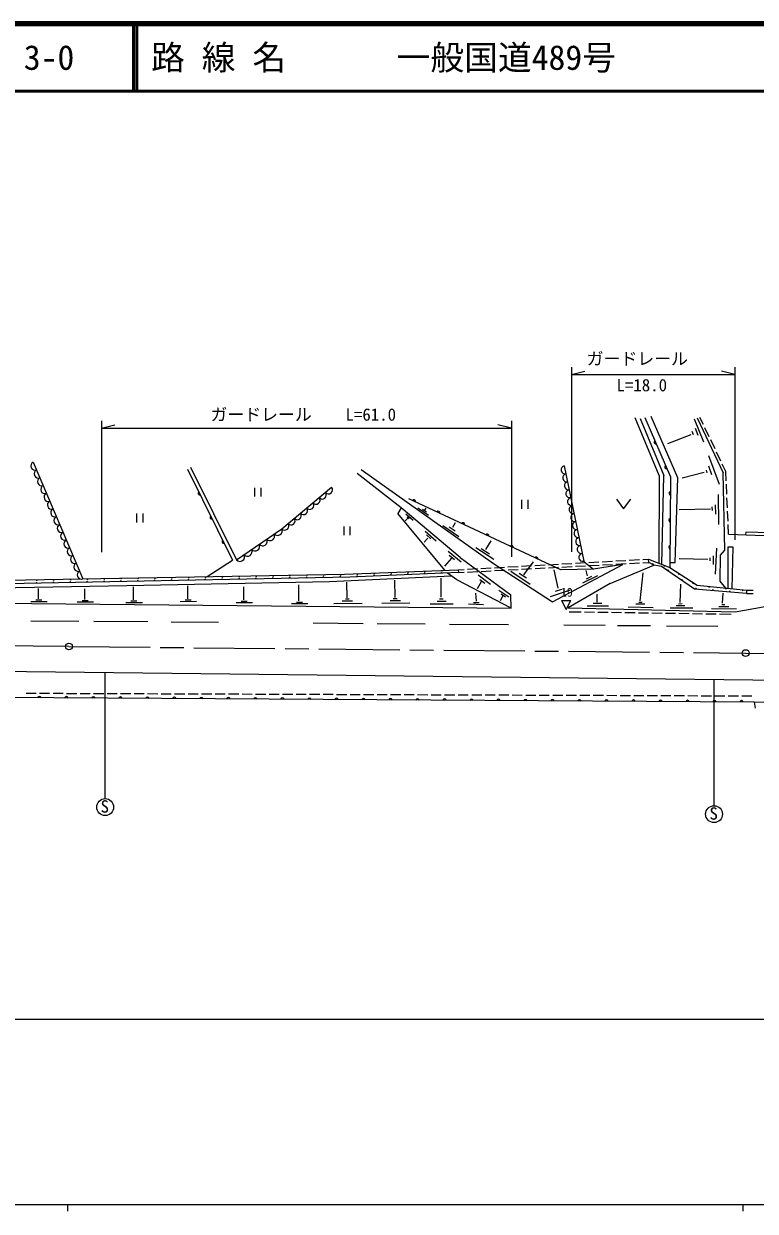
# Model space of a CAD drawing. Units: millimetres, scale not verified. Extents: x 40000 to 680000, y 20000 to 380000.
# Drawn here: x 161516 to 269844, y 204000 to 380000 of the extents above; entities that cross this region are included whole.
import ezdxf
from ezdxf.enums import TextEntityAlignment as Align

# ---------------------------------------------------------------- set-up
doc = ezdxf.new("R2010")
doc.units = ezdxf.units.MM
doc.header["$LTSCALE"] = 1000
doc.linetypes.add('CHAIN', pattern=[18.5, 12, -1.5, 3.5, -1.5])
for name, color, linetype, lineweight in [('M-BGD', 7, 'Continuous', 13), ('M-BMK', 2, 'CHAIN', 13), ('M-BMK-SRVR', 3, 'Continuous', 25), ('M-STR-HTXT', 7, 'Continuous', 13), ('M-TTL', 2, 'Continuous', 140), ('M-TTL-BAND', 7, 'Continuous', 25), ('M-TTL-LINE', 7, 'Continuous', 50)]:
    doc.layers.add(name, color=color, linetype=linetype, lineweight=lineweight)
doc.layers.add('M-TTL-TXT', color=7, linetype='Continuous')
doc.styles.add('ＭＳ ゴシック', font='')
doc.styles.get('ＭＳ ゴシック').set_extended_font_data('MS Gothic')

msp = doc.modelspace()

# ---------------------------------------------------------------- linework, layer by layer
at = {"layer": 'M-BGD'}
for p, q in [((255631, 313033), (252042, 321586)), ((252780, 321487), (256289, 313053)), ((258362, 312714), (254454, 321806)), ((260815, 321447), (262171, 318037)), ((261253, 321606), (265102, 313451)), ((262166, 320586), (261654, 321655)), ((260316, 319074), (256827, 317738)), ((260476, 319632), (260655, 319114)), ((260934, 320051), (261333, 319034)), ((263029, 318781), (262382, 320134)), ((263892, 316977), (263245, 318330)), ((262948, 316003), (264503, 311776)), ((264755, 315173), (264108, 316526)), ((162914, 315015), (170271, 297730)), ((185756, 313985), (192436, 300479)), ((186229, 314281), (193028, 300543)), ((217389, 308261), (210909, 313366)), ((211507, 313924), (218274, 309106)), ((241572, 314482), (244437, 300330)), ((262270, 313491), (259020, 312634)), ((262589, 313850), (262669, 313451)), ((262948, 314468), (263387, 313192)), ((265483, 313653), (264971, 314722)), ((265336, 301989), (265102, 313451)), ((265547, 312254), (265483, 313653)), ((255631, 313033), (255566, 300061)), ((256007, 299887), (256289, 313053)), ((257969, 300165), (258362, 312714)), ((265639, 310256), (265570, 311754)), ((195681, 311238), (195681, 309938)), ((196656, 309938), (196656, 311238)), ((264349, 310213), (264429, 305787)), ((217389, 308261), (216891, 307424)), ((226147, 300911), (217389, 308261)), ((218274, 309106), (231074, 300014)), ((241047, 299054), (218528, 309610)), ((219878, 308251), (221447, 307188)), ((220570, 308038), (221137, 307666)), ((220924, 307932), (221119, 308207)), ((235249, 309421), (235249, 308121)), ((236224, 308121), (236224, 309421)), ((249306, 309521), (250356, 308121)), ((250356, 308121), (251406, 309521)), ((263233, 308060), (258567, 307980)), ((263432, 308399), (263452, 307880)), ((263931, 308718), (263951, 307302)), ((265730, 308258), (265662, 309756)), ((178219, 307402), (178219, 306102)), ((179194, 306102), (179194, 307402)), ((223889, 299001), (216891, 307424)), ((218371, 306703), (217999, 306322)), ((218096, 307350), (219186, 306419)), ((218291, 306898), (218601, 306650)), ((265822, 306260), (265753, 307758)), ((208904, 305484), (208904, 304184)), ((209879, 304184), (209879, 305484)), ((220967, 304780), (222607, 303353)), ((223591, 305650), (225966, 304028)), ((224531, 305420), (225390, 304835)), ((225054, 305375), (225452, 306093)), ((265909, 304361), (265845, 305761)), ((268452, 304625), (268417, 304260)), ((274966, 304448), (268452, 304625)), ((221366, 303761), (220817, 303167)), ((221171, 304248), (221809, 303663)), ((229965, 302088), (230718, 303355)), ((265909, 304361), (274449, 304016)), ((224362, 301834), (226288, 300250)), ((224539, 301249), (225289, 300593)), ((228476, 302362), (231117, 300626)), ((229274, 302221), (230470, 301459)), ((263612, 301161), (263612, 299865)), ((264090, 302258), (263931, 298430)), ((264632, 297369), (264718, 301231)), ((264718, 301231), (265336, 301989)), ((265821, 296327), (265840, 302467)), ((265840, 302467), (266532, 302467)), ((266532, 302467), (266400, 296271)), ((188688, 298062), (192436, 300479)), ((224846, 300782), (223830, 299624)), ((226147, 300911), (233639, 295341)), ((227232, 299154), (228729, 299238)), ((229229, 299265), (230726, 299349)), ((231074, 300014), (239838, 294302)), ((231225, 299377), (232723, 299461)), ((233222, 299489), (234720, 299573)), ((235219, 299601), (236717, 299685)), ((235233, 299159), (236731, 299239)), ((235589, 298347), (236998, 300252)), ((237216, 299713), (238714, 299797)), ((237230, 299265), (238728, 299345)), ((239213, 299825), (240711, 299908)), ((239227, 299372), (240725, 299452)), ((239838, 294302), (250246, 299835)), ((241210, 299936), (242707, 300020)), ((241224, 299478), (242722, 299558)), ((243207, 300048), (244704, 300132)), ((243222, 299585), (244719, 299665)), ((244437, 300330), (244756, 300037)), ((244756, 300037), (245872, 299147)), ((245203, 300160), (246701, 300244)), ((245219, 299692), (246717, 299772)), ((250246, 299835), (245872, 299147)), ((247200, 300272), (248698, 300356)), ((247216, 299798), (248714, 299878)), ((248385, 297035), (254829, 299741)), ((249197, 300384), (250695, 300468)), ((249213, 299905), (250711, 299985)), ((251194, 300496), (252692, 300579)), ((251210, 300011), (252708, 300091)), ((253191, 300607), (254058, 300656)), ((253207, 300118), (254072, 300164)), ((254072, 300164), (254058, 300656)), ((257222, 300152), (257969, 300165)), ((262814, 300603), (258567, 300683)), ((263113, 300842), (263113, 300423)), ((206772, 297335), (224879, 298158)), ((216511, 294942), (216458, 297548)), ((223308, 294996), (223348, 297814)), ((225675, 297578), (224282, 298593)), ((233679, 293407), (225675, 297578)), ((225865, 299077), (226732, 299126)), ((225865, 299077), (225881, 298660)), ((225881, 298660), (226745, 298706)), ((227244, 298732), (228742, 298812)), ((228822, 298335), (230647, 296929)), ((229058, 297638), (229820, 297076)), ((229241, 298839), (230739, 298919)), ((231239, 298946), (232737, 299026)), ((233236, 299052), (234734, 299132)), ((233657, 298852), (236529, 296964)), ((234863, 298586), (235979, 297868)), ((240636, 296331), (240064, 299082)), ((245872, 299147), (241047, 299054)), ((244305, 297141), (246551, 298205)), ((244996, 298165), (244783, 298949)), ((244876, 297753), (245621, 298125)), ((252822, 294493), (253243, 298598)), ((157316, 296393), (176769, 296762)), ((163686, 294753), (163681, 296300)), ((170554, 294688), (170548, 296234)), ((176769, 296762), (206772, 297335)), ((177772, 294619), (177767, 296559)), ((185807, 294774), (185802, 296714)), ((194089, 294598), (194083, 296538)), ((202276, 294449), (202254, 296823)), ((209413, 294899), (209365, 297236)), ((229277, 297277), (228645, 296238)), ((231884, 296060), (233343, 295050)), ((239546, 295121), (242470, 296091)), ((240264, 295892), (241221, 296211)), ((248385, 297035), (242145, 293446)), ((258721, 294234), (258819, 296954)), ((265504, 296358), (264632, 297369)), ((268565, 296059), (268556, 295563)), ((268565, 296059), (269544, 296050)), ((145716, 294244), (233679, 293407)), ((162552, 294372), (164998, 294381)), ((163296, 294594), (164191, 294594)), ((169419, 294307), (171865, 294316)), ((170164, 294529), (171059, 294529)), ((176638, 294238), (179084, 294247)), ((177382, 294460), (178277, 294460)), ((184673, 294393), (187119, 294402)), ((185417, 294615), (186312, 294615)), ((192954, 294217), (195400, 294226)), ((193699, 294439), (194594, 294439)), ((201142, 294068), (203588, 294077)), ((201886, 294290), (202781, 294290)), ((207446, 294084), (211611, 294120)), ((208678, 294465), (210219, 294483)), ((209147, 294775), (209714, 294784)), ((214544, 294127), (218709, 294163)), ((215775, 294508), (217317, 294526)), ((216245, 294818), (216812, 294827)), ((221699, 294038), (225116, 294025)), ((222723, 294411), (224092, 294411)), ((223082, 294770), (223614, 294756)), ((227389, 294012), (229608, 293919)), ((228120, 294238), (228957, 294211)), ((228545, 294437), (228452, 295607)), ((232445, 295210), (232049, 294471)), ((232197, 295517), (232853, 295074)), ((233679, 293407), (233639, 295341)), ((241210, 294512), (242517, 294512)), ((241863, 293202), (241210, 294512)), ((241863, 293202), (242517, 294512)), ((245845, 294105), (247104, 294105)), ((246448, 294282), (246424, 295475)), ((252175, 294005), (253495, 294005)), ((252591, 294289), (253087, 294289)), ((258491, 294047), (259014, 294065)), ((265017, 294127), (265071, 295589)), ((266894, 292843), (276250, 294513)), ((268556, 295563), (269530, 295544)), ((242145, 293446), (266894, 292843)), ((242301, 292864), (244050, 292838)), ((244550, 292830), (246050, 292808)), ((244959, 293727), (248132, 293727)), ((246550, 292800), (248049, 292777)), ((248549, 292770), (250049, 292747)), ((250549, 292740), (252049, 292717)), ((251032, 293598), (254753, 293500)), ((252549, 292709), (254049, 292687)), ((254549, 292679), (256048, 292657)), ((256548, 292649), (258048, 292626)), ((257250, 293445), (260600, 293445)), ((258136, 293790), (259430, 293790)), ((258548, 292619), (260048, 292596)), ((260548, 292589), (262048, 292566)), ((262548, 292559), (264048, 292536)), ((263387, 293330), (267082, 293285)), ((264433, 293649), (265930, 293649)), ((264548, 292528), (266297, 292502)), ((264902, 293915), (265336, 293915)), ((162575, 291522), (169692, 291466)), ((171905, 291448), (179891, 291384)), ((183330, 291357), (190360, 291301)), ((204386, 291189), (211788, 291130)), ((213850, 291114), (220984, 291057)), ((224576, 291028), (233320, 290958)), ((241489, 290893), (247603, 290844)), ((249427, 290830), (254332, 290791)), ((256695, 290772), (264285, 290711)), ((96610, 284759), (340755, 281930)), ((173538, 283868), (173538, 265151)), ((263716, 282823), (263716, 264106)), ((163351, 280728), (161851, 280733)), ((165351, 280720), (163851, 280726)), ((167351, 280713), (165851, 280719)), ((169351, 280706), (167851, 280711)), ((171351, 280698), (169851, 280704)), ((173351, 280691), (171851, 280696)), ((175351, 280683), (173851, 280689)), ((177351, 280676), (175851, 280681)), ((179351, 280669), (177851, 280674)), ((181351, 280661), (179851, 280667)), ((183351, 280654), (181851, 280659)), ((185351, 280646), (183851, 280652)), ((187351, 280639), (185851, 280644)), ((189351, 280631), (187851, 280637)), ((191351, 280624), (189851, 280630)), ((193351, 280617), (191851, 280622)), ((195351, 280609), (193851, 280615)), ((197351, 280602), (195851, 280607)), ((199351, 280594), (197851, 280600)), ((201351, 280587), (199851, 280593)), ((203350, 280580), (201851, 280585)), ((205350, 280572), (203850, 280578)), ((207350, 280565), (205850, 280570)), ((209350, 280557), (207850, 280563)), ((211350, 280550), (209850, 280555)), ((213350, 280543), (211850, 280548)), ((215350, 280535), (213850, 280541)), ((217350, 280528), (215850, 280533)), ((219350, 280520), (217850, 280526)), ((221350, 280513), (219850, 280518)), ((223350, 280505), (221850, 280511)), ((225350, 280498), (223850, 280504)), ((227350, 280491), (225850, 280496)), ((229350, 280483), (227850, 280489)), ((231350, 280476), (229850, 280481)), ((233350, 280468), (231850, 280474)), ((235350, 280461), (233850, 280467)), ((237350, 280454), (235850, 280459)), ((239350, 280446), (237850, 280452)), ((241350, 280439), (239850, 280444)), ((243350, 280431), (241850, 280437)), ((245350, 280424), (243850, 280429)), ((247350, 280417), (245850, 280422)), ((249350, 280409), (247850, 280415)), ((251350, 280402), (249850, 280407)), ((253350, 280394), (251850, 280400)), ((255350, 280387), (253850, 280392)), ((257350, 280379), (255850, 280385)), ((259350, 280372), (257850, 280378)), ((261350, 280365), (259850, 280370)), ((263350, 280357), (261850, 280363)), ((265350, 280350), (263850, 280355)), ((267350, 280342), (265850, 280348)), ((269350, 280335), (267850, 280341)), ((269696, 279469), (269839, 278566))]:
    msp.add_line(p, q, dxfattribs=at)
for points in [[(253483, 321618), (257281, 312855), (257218, 299409)], [(193028, 300543), (199712, 305164), (207114, 311310)], [(254058, 300656), (257218, 299409), (261222, 296777), (268565, 296059)], [(268556, 295563), (260850, 296219), (255945, 299582), (254829, 299741), (254072, 300164)], [(128449, 296976), (209031, 298428), (225865, 299077)], [(225881, 298660), (209783, 297992), (128523, 296398)], [(391817, 279133), (362418, 279364), (269696, 279469), (133970, 280268)]]:
    msp.add_lwpolyline(points, dxfattribs=at)
for centre in [(173567, 263901), (263745, 262857)]:
    msp.add_circle(centre, 1250, dxfattribs=at)
for centre, radius, start, end in [((255125, 317970), 256, 126.11456, 280.7538), ((163184, 314450), 627, 115.50276, 290.60698), ((163674, 313297), 627, 115.50276, 290.60698), ((241693, 313893), 602, 101.59859, 281.28635), ((241932, 312714), 602, 101.59859, 281.28635), ((256716, 314300), 256, 126.11456, 280.7538), ((164165, 312145), 627, 115.50276, 290.60698), ((164655, 310992), 627, 115.50276, 290.60698), ((242171, 311534), 602, 101.59859, 281.28635), ((165146, 309840), 627, 115.50276, 290.60698), ((187580, 310425), 256, 128.99772, 283.63695), ((204800, 309391), 601, 219.82935, 39.57656), ((205726, 310159), 601, 219.82935, 39.57656), ((206651, 310927), 601, 219.82935, 39.57656), ((242409, 310355), 602, 101.59859, 281.28635), ((242648, 309175), 602, 101.59859, 281.28635), ((257326, 310405), 256, 102.41132, 257.05056), ((165636, 308688), 627, 115.50276, 290.60698), ((166127, 307535), 627, 115.50276, 290.60698), ((202950, 307854), 601, 219.82935, 39.57656), ((203875, 308622), 601, 219.82935, 39.57656), ((219292, 309189), 256, 347.56544, 142.20467), ((242887, 307996), 602, 101.59859, 281.28635), ((166617, 306383), 627, 115.50276, 290.60698), ((189353, 306839), 256, 128.99772, 283.63695), ((201099, 306318), 601, 219.82935, 39.57656), ((202024, 307086), 601, 219.82935, 39.57656), ((222914, 307492), 256, 347.56544, 142.20467), ((243125, 306817), 602, 101.59859, 281.28635), ((257307, 306405), 256, 102.41132, 257.05056), ((167108, 305231), 627, 115.50276, 290.60698), ((167598, 304078), 627, 115.50276, 290.60698), ((199108, 304847), 682, 221.57103, 27.73925), ((200174, 305549), 601, 219.82935, 39.57656), ((226536, 305794), 256, 347.56544, 142.20467), ((243364, 305637), 602, 101.59859, 281.28635), ((243603, 304458), 602, 101.59859, 281.28635), ((168089, 302926), 627, 115.50276, 290.60698), ((191127, 303254), 256, 128.99772, 283.63695), ((195766, 302536), 682, 221.57103, 27.73925), ((196880, 303306), 682, 221.57103, 27.73925), ((197994, 304077), 682, 221.57103, 27.73925), ((230158, 304096), 256, 347.56544, 142.20467), ((243842, 303279), 602, 101.59859, 281.28635), ((168579, 301773), 627, 115.50276, 290.60698), ((169069, 300621), 627, 115.50276, 290.60698), ((193538, 300996), 682, 221.57103, 27.73925), ((194652, 301766), 682, 221.57103, 27.73925), ((233780, 302398), 256, 347.56544, 142.20467), ((244080, 302099), 602, 101.59859, 281.28635), ((244319, 300920), 602, 101.59859, 281.28635), ((257289, 302405), 256, 102.41132, 257.05056), ((169560, 299469), 627, 115.50276, 290.60698), ((237401, 300701), 256, 347.56544, 142.20467), ((254661, 299835), 100, 330.80649, 150.80649), ((256384, 299739), 100, 158.47152, 338.47152), ((163443, 297607), 100, 181.03235, 1.03235), ((165943, 297652), 100, 181.03235, 1.03235), ((168442, 297697), 100, 181.03235, 1.03235), ((170050, 298316), 627, 115.50276, 290.60698), ((170942, 297742), 100, 181.03235, 1.03235), ((173442, 297787), 100, 181.03235, 1.03235), ((175941, 297832), 100, 181.03235, 1.03235), ((178401, 297376), 100, 1.12366, 181.12366), ((178441, 297877), 100, 181.03235, 1.03235), ((180900, 297425), 100, 1.12366, 181.12366), ((180940, 297922), 100, 181.03235, 1.03235), ((183400, 297474), 100, 1.12366, 181.12366), ((183440, 297967), 100, 181.03235, 1.03235), ((185899, 297524), 100, 1.12366, 181.12366), ((185940, 298012), 100, 181.03235, 1.03235), ((188399, 297573), 100, 1.12366, 181.12366), ((188439, 298057), 100, 181.03235, 1.03235), ((190898, 297622), 100, 1.12366, 181.12366), ((190939, 298102), 100, 181.03235, 1.03235), ((193398, 297671), 100, 1.12366, 181.12366), ((193438, 298147), 100, 181.03235, 1.03235), ((195897, 297720), 100, 1.12366, 181.12366), ((195938, 298192), 100, 181.03235, 1.03235), ((198397, 297769), 100, 1.12366, 181.12366), ((198438, 298237), 100, 181.03235, 1.03235), ((200896, 297818), 100, 1.12366, 181.12366), ((200937, 298282), 100, 181.03235, 1.03235), ((203396, 297867), 100, 1.12366, 181.12366), ((203437, 298327), 100, 181.03235, 1.03235), ((205895, 297916), 100, 1.12366, 181.12366), ((205936, 298372), 100, 181.03235, 1.03235), ((208395, 297965), 100, 1.12366, 181.12366), ((208436, 298417), 100, 181.03235, 1.03235), ((210894, 298038), 100, 2.37497, 182.37497), ((210934, 298502), 100, 182.20765, 2.20765), ((213392, 298142), 100, 2.37497, 182.37497), ((213433, 298598), 100, 182.20765, 2.20765), ((215889, 298245), 100, 2.37497, 182.37497), ((215931, 298694), 100, 182.20765, 2.20765), ((218387, 298349), 100, 2.37497, 182.37497), ((218429, 298790), 100, 182.20765, 2.20765), ((220885, 298452), 100, 2.37497, 182.37497), ((220927, 298887), 100, 182.20765, 2.20765), ((223383, 298556), 100, 2.37497, 182.37497), ((223425, 298983), 100, 182.20765, 2.20765), ((256919, 298914), 100, 325.56403, 145.56403), ((258558, 298529), 100, 146.67726, 326.67726), ((258981, 297500), 100, 325.56403, 145.56403), ((163404, 297082), 100, 1.12366, 181.12366), ((165903, 297131), 100, 1.12366, 181.12366), ((168403, 297180), 100, 1.12366, 181.12366), ((170902, 297229), 100, 1.12366, 181.12366), ((173402, 297278), 100, 1.12366, 181.12366), ((175901, 297327), 100, 1.12366, 181.12366), ((260647, 297155), 100, 146.67726, 326.67726), ((261083, 296199), 100, 355.137, 175.137), ((263025, 296601), 100, 174.41771, 354.41771), ((263574, 295987), 100, 355.137, 175.137), ((265513, 296358), 100, 174.41771, 354.41771), ((266065, 295775), 100, 355.137, 175.137), ((268001, 296114), 100, 174.41771, 354.41771), ((163819, 280036), 256, 12.34273, 166.98197), ((167819, 280013), 256, 12.34273, 166.98197), ((171819, 279989), 256, 12.34273, 166.98197), ((175819, 279966), 256, 12.34273, 166.98197), ((179819, 279942), 256, 12.34273, 166.98197), ((183819, 279918), 256, 12.34273, 166.98197), ((187819, 279895), 256, 12.34273, 166.98197), ((191819, 279871), 256, 12.34273, 166.98197), ((195819, 279848), 256, 12.34273, 166.98197), ((199819, 279824), 256, 12.34273, 166.98197), ((203818, 279801), 256, 12.34273, 166.98197), ((207818, 279777), 256, 12.34273, 166.98197), ((211818, 279753), 256, 12.34273, 166.98197), ((215818, 279730), 256, 12.34273, 166.98197), ((219818, 279706), 256, 12.34273, 166.98197), ((223818, 279683), 256, 12.34273, 166.98197), ((227818, 279659), 256, 12.34273, 166.98197), ((231818, 279636), 256, 12.34273, 166.98197), ((235818, 279612), 256, 12.34273, 166.98197), ((239818, 279588), 256, 12.34273, 166.98197), ((243818, 279565), 256, 12.34273, 166.98197), ((247818, 279541), 256, 12.34273, 166.98197), ((251818, 279518), 256, 12.34273, 166.98197), ((255818, 279494), 256, 12.34273, 166.98197), ((259818, 279471), 256, 12.34273, 166.98197), ((263817, 279447), 256, 12.34273, 166.98197), ((267817, 279423), 256, 12.34273, 166.98197)]:
    msp.add_arc(centre, radius, start, end, dxfattribs=at)
at = {"layer": 'M-BMK'}
for p, q in [((168213, 287705), (67562, 288683)), ((168213, 287705), (268425, 286731)), ((268425, 286731), (367803, 285765))]:
    msp.add_line(p, q, dxfattribs=at)
at = {"layer": 'M-BMK-SRVR'}
for centre in [(168213, 287705), (268425, 286731)]:
    msp.add_circle(centre, 500, dxfattribs=at)
at = {"layer": 'M-STR-HTXT'}
for p, q in [((242611, 329119), (242611, 301712)), ((242611, 327991), (244611, 328491)), ((242611, 327991), (266836, 327991)), ((266836, 327991), (264836, 328491)), ((266836, 329119), (266836, 303522)), ((173016, 321132), (173016, 301668)), ((173016, 320073), (175016, 320573)), ((233732, 320073), (231732, 320573)), ((233732, 321132), (233732, 301012)), ((173016, 320073), (233732, 320073)), ((67562, 232448), (449523, 232448))]:
    msp.add_line(p, q, dxfattribs=at)
at = {"layer": 'M-TTL'}
msp.add_line((680000, 380000), (40000, 380000), dxfattribs=at)
at = {"layer": 'M-TTL-BAND'}
for p, q in [((40000, 205000), (579000, 205000)), ((168000, 205000), (168000, 204000)), ((268000, 205000), (268000, 204000))]:
    msp.add_line(p, q, dxfattribs=at)
at = {"layer": 'M-TTL-LINE'}
for p, q in [((177750, 380000), (177750, 370000)), ((178250, 380000), (178250, 370000)), ((40000, 370000), (680000, 370000))]:
    msp.add_line(p, q, dxfattribs=at)

# ---------------------------------------------------------------- texts
at = {"layer": 'M-BGD', "style": 'ＭＳ ゴシック'}
for s, height, p in [('19', 1320, (241042, 294691)), ('S', 1833, (172889, 262528)), ('S', 1833, (263066, 261483))]:
    msp.add_text(s, height=height, dxfattribs=at).set_placement(p, align=Align.BOTTOM_LEFT)
at = {"layer": 'M-STR-HTXT', "style": 'ＭＳ ゴシック'}
for s, p in [('ガードレール', (244880, 328896)), ('L=18.0', (249303, 324973)), ('ガードレール\u3000\u3000L=61.0', (189167, 320618))]:
    msp.add_text(s, height=1833, dxfattribs=at).set_placement(p, align=Align.BOTTOM_LEFT)
at = {"layer": 'M-TTL-TXT', "style": 'ＭＳ ゴシック'}
for s, p in [('3-0', (161521, 375000)), ('路 線 名', (180380, 375000)), ('一般国道489号', (216734, 375000))]:
    msp.add_text(s, height=3666, dxfattribs=at).set_placement(p, align=Align.MIDDLE_LEFT)

doc.saveas('drawing.dxf')
